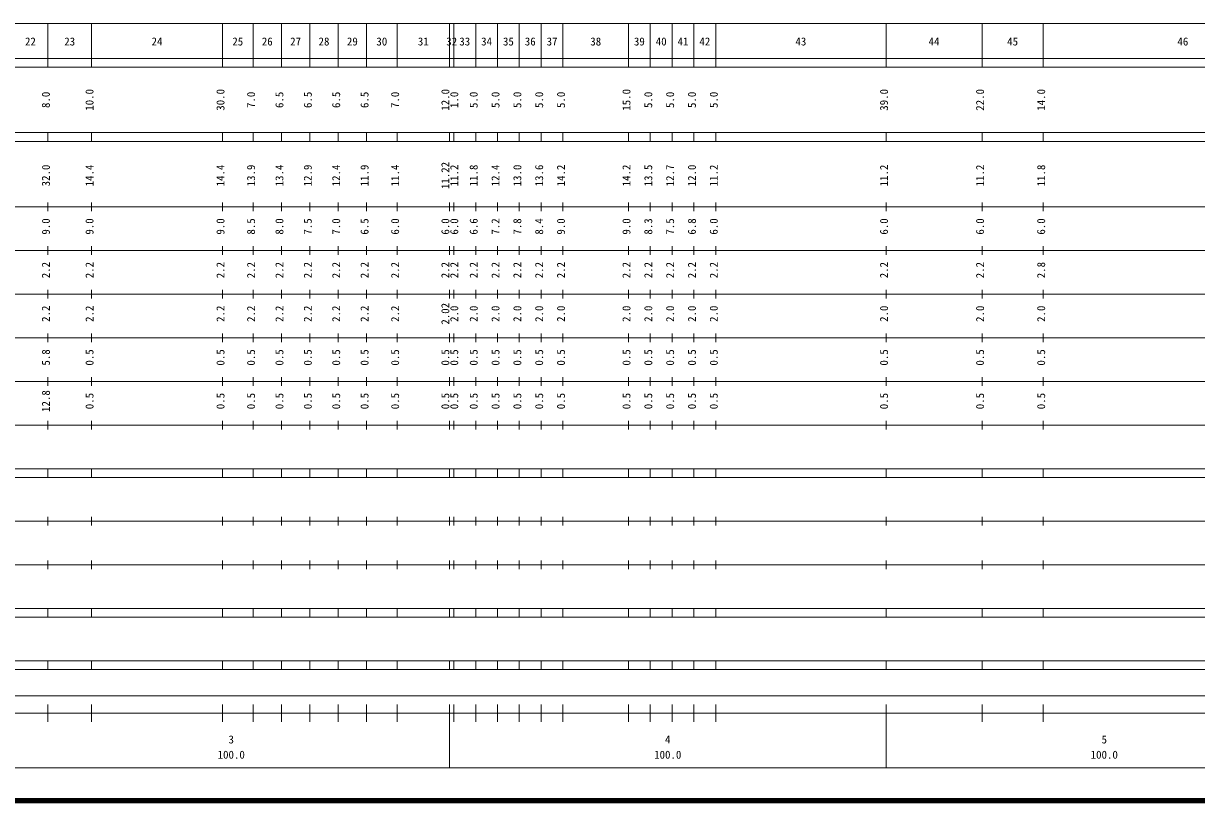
# Model space of a CAD drawing. Units: millimetres on the paper, enlarged 1000 times. Extents: x 40000 to 680000, y 20000 to 380000.
# Drawn here: x 270404 to 539138, y 20000 to 198000 of the extents above; entities that cross this region are included whole.
import ezdxf
from ezdxf.enums import TextEntityAlignment as Align

# ---------------------------------------------------------------- set-up
doc = ezdxf.new("R2010")
doc.units = ezdxf.units.MM
doc.header["$LTSCALE"] = 1000
doc.layers.add('M-TTL', color=2, linetype='Continuous', lineweight=140)
doc.layers.add('M-TTL-BAND', color=7, linetype='Continuous', lineweight=13)
doc.styles.add('ＭＳ ゴシック', font='')
doc.styles.get('ＭＳ ゴシック').set_extended_font_data('MS Gothic')

msp = doc.modelspace()

# ---------------------------------------------------------------- linework, layer by layer
at = {"layer": 'M-TTL'}
msp.add_line((40000, 20000), (680000, 20000), dxfattribs=at)
at = {"layer": 'M-TTL-BAND'}
for p, q in [((68000, 198000), (579000, 198000)), ((276000, 188000), (276000, 198000)), ((286000, 188000), (286000, 198000)), ((316000, 188000), (316000, 198000)), ((323000, 188000), (323000, 198000)), ((329500, 188000), (329500, 198000)), ((336000, 188000), (336000, 198000)), ((342500, 188000), (342500, 198000)), ((349000, 188000), (349000, 198000)), ((356000, 188000), (356000, 198000)), ((368000, 188000), (368000, 198000)), ((369000, 188000), (369000, 198000)), ((374000, 188000), (374000, 198000)), ((379000, 188000), (379000, 198000)), ((384000, 188000), (384000, 198000)), ((389000, 188000), (389000, 198000)), ((394000, 188000), (394000, 198000)), ((409000, 188000), (409000, 198000)), ((414000, 188000), (414000, 198000)), ((419000, 188000), (419000, 198000)), ((424000, 188000), (424000, 198000)), ((429000, 188000), (429000, 198000)), ((468000, 188000), (468000, 198000)), ((490000, 188000), (490000, 198000)), ((504000, 188000), (504000, 198000)), ((40000, 190000), (579000, 190000)), ((40000, 188000), (579000, 188000)), ((40000, 173000), (579000, 173000)), ((276000, 171000), (276000, 173000)), ((286000, 171000), (286000, 173000)), ((316000, 171000), (316000, 173000)), ((323000, 171000), (323000, 173000)), ((329500, 171000), (329500, 173000)), ((336000, 171000), (336000, 173000)), ((342500, 171000), (342500, 173000)), ((349000, 171000), (349000, 173000)), ((356000, 171000), (356000, 173000)), ((368000, 171000), (368000, 173000)), ((369000, 171000), (369000, 173000)), ((374000, 171000), (374000, 173000)), ((379000, 171000), (379000, 173000)), ((384000, 171000), (384000, 173000)), ((389000, 171000), (389000, 173000)), ((394000, 171000), (394000, 173000)), ((409000, 171000), (409000, 173000)), ((414000, 171000), (414000, 173000)), ((419000, 171000), (419000, 173000)), ((424000, 171000), (424000, 173000)), ((429000, 171000), (429000, 173000)), ((468000, 171000), (468000, 173000)), ((490000, 171000), (490000, 173000)), ((504000, 171000), (504000, 173000)), ((40000, 171000), (579000, 171000)), ((40000, 156000), (579000, 156000)), ((276000, 155000), (276000, 157000)), ((286000, 155000), (286000, 157000)), ((316000, 155000), (316000, 157000)), ((323000, 155000), (323000, 157000)), ((329500, 155000), (329500, 157000)), ((336000, 155000), (336000, 157000)), ((342500, 155000), (342500, 157000)), ((349000, 155000), (349000, 157000)), ((356000, 155000), (356000, 157000)), ((368000, 155000), (368000, 157000)), ((369000, 155000), (369000, 157000)), ((374000, 155000), (374000, 157000)), ((379000, 155000), (379000, 157000)), ((384000, 155000), (384000, 157000)), ((389000, 155000), (389000, 157000)), ((394000, 155000), (394000, 157000)), ((409000, 155000), (409000, 157000)), ((414000, 155000), (414000, 157000)), ((419000, 155000), (419000, 157000)), ((424000, 155000), (424000, 157000)), ((429000, 155000), (429000, 157000)), ((468000, 155000), (468000, 157000)), ((490000, 155000), (490000, 157000)), ((504000, 155000), (504000, 157000)), ((46000, 146000), (579000, 146000)), ((276000, 145000), (276000, 147000)), ((286000, 145000), (286000, 147000)), ((316000, 145000), (316000, 147000)), ((323000, 145000), (323000, 147000)), ((329500, 145000), (329500, 147000)), ((336000, 145000), (336000, 147000)), ((342500, 145000), (342500, 147000)), ((349000, 145000), (349000, 147000)), ((356000, 145000), (356000, 147000)), ((368000, 145000), (368000, 147000)), ((369000, 145000), (369000, 147000)), ((374000, 145000), (374000, 147000)), ((379000, 145000), (379000, 147000)), ((384000, 145000), (384000, 147000)), ((389000, 145000), (389000, 147000)), ((394000, 145000), (394000, 147000)), ((409000, 145000), (409000, 147000)), ((414000, 145000), (414000, 147000)), ((419000, 145000), (419000, 147000)), ((424000, 145000), (424000, 147000)), ((429000, 145000), (429000, 147000)), ((468000, 145000), (468000, 147000)), ((490000, 145000), (490000, 147000)), ((504000, 145000), (504000, 147000)), ((52000, 136000), (579000, 136000)), ((276000, 135000), (276000, 137000)), ((286000, 135000), (286000, 137000)), ((316000, 135000), (316000, 137000)), ((323000, 135000), (323000, 137000)), ((329500, 135000), (329500, 137000)), ((336000, 135000), (336000, 137000)), ((342500, 135000), (342500, 137000)), ((349000, 135000), (349000, 137000)), ((356000, 135000), (356000, 137000)), ((368000, 135000), (368000, 137000)), ((369000, 135000), (369000, 137000)), ((374000, 135000), (374000, 137000)), ((379000, 135000), (379000, 137000)), ((384000, 135000), (384000, 137000)), ((389000, 135000), (389000, 137000)), ((394000, 135000), (394000, 137000)), ((409000, 135000), (409000, 137000)), ((414000, 135000), (414000, 137000)), ((419000, 135000), (419000, 137000)), ((424000, 135000), (424000, 137000)), ((429000, 135000), (429000, 137000)), ((468000, 135000), (468000, 137000)), ((490000, 135000), (490000, 137000)), ((504000, 135000), (504000, 137000)), ((276000, 125000), (276000, 127000)), ((286000, 125000), (286000, 127000)), ((316000, 125000), (316000, 127000)), ((323000, 125000), (323000, 127000)), ((329500, 125000), (329500, 127000)), ((336000, 125000), (336000, 127000)), ((342500, 125000), (342500, 127000)), ((349000, 125000), (349000, 127000)), ((356000, 125000), (356000, 127000)), ((368000, 125000), (368000, 127000)), ((369000, 125000), (369000, 127000)), ((374000, 125000), (374000, 127000)), ((379000, 125000), (379000, 127000)), ((384000, 125000), (384000, 127000)), ((389000, 125000), (389000, 127000)), ((394000, 125000), (394000, 127000)), ((409000, 125000), (409000, 127000)), ((414000, 125000), (414000, 127000)), ((419000, 125000), (419000, 127000)), ((424000, 125000), (424000, 127000)), ((429000, 125000), (429000, 127000)), ((468000, 125000), (468000, 127000)), ((490000, 125000), (490000, 127000)), ((504000, 125000), (504000, 127000)), ((46000, 126000), (579000, 126000)), ((52000, 116000), (579000, 116000)), ((276000, 115000), (276000, 117000)), ((286000, 115000), (286000, 117000)), ((316000, 115000), (316000, 117000)), ((323000, 115000), (323000, 117000)), ((329500, 115000), (329500, 117000)), ((336000, 115000), (336000, 117000)), ((342500, 115000), (342500, 117000)), ((349000, 115000), (349000, 117000)), ((356000, 115000), (356000, 117000)), ((368000, 115000), (368000, 117000)), ((369000, 115000), (369000, 117000)), ((374000, 115000), (374000, 117000)), ((379000, 115000), (379000, 117000)), ((384000, 115000), (384000, 117000)), ((389000, 115000), (389000, 117000)), ((394000, 115000), (394000, 117000)), ((409000, 115000), (409000, 117000)), ((414000, 115000), (414000, 117000)), ((419000, 115000), (419000, 117000)), ((424000, 115000), (424000, 117000)), ((429000, 115000), (429000, 117000)), ((468000, 115000), (468000, 117000)), ((490000, 115000), (490000, 117000)), ((504000, 115000), (504000, 117000)), ((46000, 106000), (579000, 106000)), ((276000, 105000), (276000, 107000)), ((286000, 105000), (286000, 107000)), ((316000, 105000), (316000, 107000)), ((323000, 105000), (323000, 107000)), ((329500, 105000), (329500, 107000)), ((336000, 105000), (336000, 107000)), ((342500, 105000), (342500, 107000)), ((349000, 105000), (349000, 107000)), ((356000, 105000), (356000, 107000)), ((368000, 105000), (368000, 107000)), ((369000, 105000), (369000, 107000)), ((374000, 105000), (374000, 107000)), ((379000, 105000), (379000, 107000)), ((384000, 105000), (384000, 107000)), ((389000, 105000), (389000, 107000)), ((394000, 105000), (394000, 107000)), ((409000, 105000), (409000, 107000)), ((414000, 105000), (414000, 107000)), ((419000, 105000), (419000, 107000)), ((424000, 105000), (424000, 107000)), ((429000, 105000), (429000, 107000)), ((468000, 105000), (468000, 107000)), ((490000, 105000), (490000, 107000)), ((504000, 105000), (504000, 107000)), ((40000, 96000), (579000, 96000)), ((276000, 94000), (276000, 96000)), ((286000, 94000), (286000, 96000)), ((316000, 94000), (316000, 96000)), ((323000, 94000), (323000, 96000)), ((329500, 94000), (329500, 96000)), ((336000, 94000), (336000, 96000)), ((342500, 94000), (342500, 96000)), ((349000, 94000), (349000, 96000)), ((356000, 94000), (356000, 96000)), ((368000, 94000), (368000, 96000)), ((369000, 94000), (369000, 96000)), ((374000, 94000), (374000, 96000)), ((379000, 94000), (379000, 96000)), ((384000, 94000), (384000, 96000)), ((389000, 94000), (389000, 96000)), ((394000, 94000), (394000, 96000)), ((409000, 94000), (409000, 96000)), ((414000, 94000), (414000, 96000)), ((419000, 94000), (419000, 96000)), ((424000, 94000), (424000, 96000)), ((429000, 94000), (429000, 96000)), ((468000, 94000), (468000, 96000)), ((490000, 94000), (490000, 96000)), ((504000, 94000), (504000, 96000)), ((40000, 94000), (579000, 94000)), ((49000, 84000), (579000, 84000)), ((276000, 83000), (276000, 85000)), ((286000, 83000), (286000, 85000)), ((316000, 83000), (316000, 85000)), ((323000, 83000), (323000, 85000)), ((329500, 83000), (329500, 85000)), ((336000, 83000), (336000, 85000)), ((342500, 83000), (342500, 85000)), ((349000, 83000), (349000, 85000)), ((356000, 83000), (356000, 85000)), ((368000, 83000), (368000, 85000)), ((369000, 83000), (369000, 85000)), ((374000, 83000), (374000, 85000)), ((379000, 83000), (379000, 85000)), ((384000, 83000), (384000, 85000)), ((389000, 83000), (389000, 85000)), ((394000, 83000), (394000, 85000)), ((409000, 83000), (409000, 85000)), ((414000, 83000), (414000, 85000)), ((419000, 83000), (419000, 85000)), ((424000, 83000), (424000, 85000)), ((429000, 83000), (429000, 85000)), ((468000, 83000), (468000, 85000)), ((490000, 83000), (490000, 85000)), ((504000, 83000), (504000, 85000)), ((40000, 74000), (579000, 74000)), ((276000, 73000), (276000, 75000)), ((286000, 73000), (286000, 75000)), ((316000, 73000), (316000, 75000)), ((323000, 73000), (323000, 75000)), ((329500, 73000), (329500, 75000)), ((336000, 73000), (336000, 75000)), ((342500, 73000), (342500, 75000)), ((349000, 73000), (349000, 75000)), ((356000, 73000), (356000, 75000)), ((368000, 73000), (368000, 75000)), ((369000, 73000), (369000, 75000)), ((374000, 73000), (374000, 75000)), ((379000, 73000), (379000, 75000)), ((384000, 73000), (384000, 75000)), ((389000, 73000), (389000, 75000)), ((394000, 73000), (394000, 75000)), ((409000, 73000), (409000, 75000)), ((414000, 73000), (414000, 75000)), ((419000, 73000), (419000, 75000)), ((424000, 73000), (424000, 75000)), ((429000, 73000), (429000, 75000)), ((468000, 73000), (468000, 75000)), ((490000, 73000), (490000, 75000)), ((504000, 73000), (504000, 75000)), ((40000, 64000), (579000, 64000)), ((40000, 62000), (579000, 62000)), ((276000, 62000), (276000, 64000)), ((286000, 62000), (286000, 64000)), ((316000, 62000), (316000, 64000)), ((323000, 62000), (323000, 64000)), ((329500, 62000), (329500, 64000)), ((336000, 62000), (336000, 64000)), ((342500, 62000), (342500, 64000)), ((349000, 62000), (349000, 64000)), ((356000, 62000), (356000, 64000)), ((368000, 62000), (368000, 64000)), ((369000, 62000), (369000, 64000)), ((374000, 62000), (374000, 64000)), ((379000, 62000), (379000, 64000)), ((384000, 62000), (384000, 64000)), ((389000, 62000), (389000, 64000)), ((394000, 62000), (394000, 64000)), ((409000, 62000), (409000, 64000)), ((414000, 62000), (414000, 64000)), ((419000, 62000), (419000, 64000)), ((424000, 62000), (424000, 64000)), ((429000, 62000), (429000, 64000)), ((468000, 62000), (468000, 64000)), ((490000, 62000), (490000, 64000)), ((504000, 62000), (504000, 64000)), ((40000, 52000), (579000, 52000)), ((276000, 50000), (276000, 52000)), ((286000, 50000), (286000, 52000)), ((316000, 50000), (316000, 52000)), ((323000, 50000), (323000, 52000)), ((329500, 50000), (329500, 52000)), ((336000, 50000), (336000, 52000)), ((342500, 50000), (342500, 52000)), ((349000, 50000), (349000, 52000)), ((356000, 50000), (356000, 52000)), ((368000, 50000), (368000, 52000)), ((369000, 50000), (369000, 52000)), ((374000, 50000), (374000, 52000)), ((379000, 50000), (379000, 52000)), ((384000, 50000), (384000, 52000)), ((389000, 50000), (389000, 52000)), ((394000, 50000), (394000, 52000)), ((409000, 50000), (409000, 52000)), ((414000, 50000), (414000, 52000)), ((419000, 50000), (419000, 52000)), ((424000, 50000), (424000, 52000)), ((429000, 50000), (429000, 52000)), ((468000, 50000), (468000, 52000)), ((490000, 50000), (490000, 52000)), ((504000, 50000), (504000, 52000)), ((40000, 50000), (579000, 50000)), ((71000, 44000), (565000, 44000)), ((276000, 38000), (276000, 42000)), ((286000, 38000), (286000, 42000)), ((316000, 38000), (316000, 42000)), ((323000, 38000), (323000, 42000)), ((329500, 38000), (329500, 42000)), ((336000, 38000), (336000, 42000)), ((342500, 38000), (342500, 42000)), ((349000, 38000), (349000, 42000)), ((356000, 38000), (356000, 42000)), ((368000, 27500), (368000, 42000)), ((369000, 38000), (369000, 42000)), ((374000, 38000), (374000, 42000)), ((379000, 38000), (379000, 42000)), ((384000, 38000), (384000, 42000)), ((389000, 38000), (389000, 42000)), ((394000, 38000), (394000, 42000)), ((409000, 38000), (409000, 42000)), ((414000, 38000), (414000, 42000)), ((419000, 38000), (419000, 42000)), ((424000, 38000), (424000, 42000)), ((429000, 38000), (429000, 42000)), ((468000, 27500), (468000, 42000)), ((490000, 38000), (490000, 42000)), ((504000, 38000), (504000, 42000)), ((40000, 40000), (579000, 40000)), ((68000, 27500), (579000, 27500))]:
    msp.add_line(p, q, dxfattribs=at)

# ---------------------------------------------------------------- texts
at = {"layer": 'M-TTL-BAND', "style": 'ＭＳ ゴシック'}
for s, p in [('22', (272000, 192405)), ('23', (281000, 192405)), ('24', (301000, 192405)), ('25', (319500, 192405)), ('26', (326250, 192405)), ('27', (332750, 192405)), ('28', (339250, 192405)), ('29', (345750, 192405)), ('30', (352500, 192405)), ('31', (362000, 192405)), ('32', (368500, 192405)), ('33', (371500, 192405)), ('34', (376500, 192405)), ('35', (381500, 192405)), ('36', (386500, 192405)), ('37', (391500, 192405)), ('38', (401500, 192405)), ('39', (411500, 192405)), ('40', (416500, 192405)), ('41', (421500, 192405)), ('42', (426500, 192405)), ('43', (448500, 192405)), ('44', (479000, 192405)), ('45', (497000, 192405)), ('46', (536000, 192405)), ('3', (318000, 32523)), ('4', (418000, 32523)), ('5', (518000, 32523)), ('100.0', (318000, 29033)), ('100.0', (418000, 29033)), ('100.0', (518000, 29033))]:
    msp.add_text(s, height=1833, dxfattribs=at).set_placement(p, align=Align.BOTTOM_CENTER)
for s, p in [('10.0', (287000, 180500)), ('30.0', (317000, 180500)), ('12.0', (368506, 180500)), ('15.0', (410000, 180500)), ('39.0', (469000, 180500)), ('22.0', (491000, 180500)), ('14.0', (505000, 180500)), ('8.0', (277000, 180500)), ('7.0', (324000, 180500)), ('6.5', (330500, 180500)), ('6.5', (337000, 180500)), ('6.5', (343500, 180500)), ('6.5', (350000, 180500)), ('7.0', (357000, 180500)), ('1.0', (370548, 180500)), ('5.0', (375000, 180500)), ('5.0', (380000, 180500)), ('5.0', (385000, 180500)), ('5.0', (390000, 180500)), ('5.0', (395000, 180500)), ('5.0', (415000, 180500)), ('5.0', (420000, 180500)), ('5.0', (425000, 180500)), ('5.0', (430000, 180500)), ('32.0', (277000, 163174)), ('14.4', (287000, 163174)), ('14.4', (317000, 163174)), ('13.9', (324000, 163174)), ('13.4', (330500, 163174)), ('12.9', (337000, 163174)), ('12.4', (343500, 163174)), ('11.9', (350000, 163174)), ('11.4', (357000, 163174)), ('11.22', (368506, 163174)), ('11.2', (370548, 163174)), ('11.8', (375000, 163174)), ('12.4', (380000, 163174)), ('13.0', (385000, 163174)), ('13.6', (390000, 163174)), ('14.2', (395000, 163174)), ('14.2', (410000, 163174)), ('13.5', (415000, 163174)), ('12.7', (420000, 163174)), ('12.0', (425000, 163174)), ('11.2', (430000, 163174)), ('11.2', (469000, 163174)), ('11.2', (491000, 163174)), ('11.8', (505000, 163174)), ('9.0', (277000, 151500)), ('9.0', (287000, 151500)), ('9.0', (317000, 151500)), ('8.5', (324000, 151500)), ('8.0', (330500, 151500)), ('7.5', (337000, 151500)), ('7.0', (343500, 151500)), ('6.5', (350000, 151500)), ('6.0', (357000, 151500)), ('6.0', (368506, 151500)), ('6.0', (370548, 151500)), ('6.6', (375000, 151500)), ('7.2', (380000, 151500)), ('7.8', (385000, 151500)), ('8.4', (390000, 151500)), ('9.0', (395000, 151500)), ('9.0', (410000, 151500)), ('8.3', (415000, 151500)), ('7.5', (420000, 151500)), ('6.8', (425000, 151500)), ('6.0', (430000, 151500)), ('6.0', (469000, 151500)), ('6.0', (491000, 151500)), ('6.0', (505000, 151500)), ('2.2', (277000, 141500)), ('2.2', (287000, 141500)), ('2.2', (317000, 141500)), ('2.2', (324000, 141500)), ('2.2', (330500, 141500)), ('2.2', (337000, 141500)), ('2.2', (343500, 141500)), ('2.2', (350000, 141500)), ('2.2', (357000, 141500)), ('2.2', (368506, 141500)), ('2.2', (370548, 141500)), ('2.2', (375000, 141500)), ('2.2', (380000, 141500)), ('2.2', (385000, 141500)), ('2.2', (390000, 141500)), ('2.2', (395000, 141500)), ('2.2', (410000, 141500)), ('2.2', (415000, 141500)), ('2.2', (420000, 141500)), ('2.2', (425000, 141500)), ('2.2', (430000, 141500)), ('2.2', (469000, 141500)), ('2.2', (491000, 141500)), ('2.8', (505000, 141500)), ('2.2', (277000, 131500)), ('2.2', (287000, 131500)), ('2.2', (317000, 131500)), ('2.2', (324000, 131500)), ('2.2', (330500, 131500)), ('2.2', (337000, 131500)), ('2.2', (343500, 131500)), ('2.2', (350000, 131500)), ('2.2', (357000, 131500)), ('2.02', (368506, 131500)), ('2.0', (370548, 131500)), ('2.0', (375000, 131500)), ('2.0', (380000, 131500)), ('2.0', (385000, 131500)), ('2.0', (390000, 131500)), ('2.0', (395000, 131500)), ('2.0', (410000, 131500)), ('2.0', (415000, 131500)), ('2.0', (420000, 131500)), ('2.0', (425000, 131500)), ('2.0', (430000, 131500)), ('2.0', (469000, 131500)), ('2.0', (491000, 131500)), ('2.0', (505000, 131500)), ('5.8', (277000, 121500)), ('0.5', (287000, 121500)), ('0.5', (317000, 121500)), ('0.5', (324000, 121500)), ('0.5', (330500, 121500)), ('0.5', (337000, 121500)), ('0.5', (343500, 121500)), ('0.5', (350000, 121500)), ('0.5', (357000, 121500)), ('0.5', (368506, 121500)), ('0.5', (370548, 121500)), ('0.5', (375000, 121500)), ('0.5', (380000, 121500)), ('0.5', (385000, 121500)), ('0.5', (390000, 121500)), ('0.5', (395000, 121500)), ('0.5', (410000, 121500)), ('0.5', (415000, 121500)), ('0.5', (420000, 121500)), ('0.5', (425000, 121500)), ('0.5', (430000, 121500)), ('0.5', (469000, 121500)), ('0.5', (491000, 121500)), ('0.5', (505000, 121500)), ('12.8', (277000, 111500)), ('0.5', (287000, 111500)), ('0.5', (317000, 111500)), ('0.5', (324000, 111500)), ('0.5', (330500, 111500)), ('0.5', (337000, 111500)), ('0.5', (343500, 111500)), ('0.5', (350000, 111500)), ('0.5', (357000, 111500)), ('0.5', (368506, 111500)), ('0.5', (370548, 111500)), ('0.5', (375000, 111500)), ('0.5', (380000, 111500)), ('0.5', (385000, 111500)), ('0.5', (390000, 111500)), ('0.5', (395000, 111500)), ('0.5', (410000, 111500)), ('0.5', (415000, 111500)), ('0.5', (420000, 111500)), ('0.5', (425000, 111500)), ('0.5', (430000, 111500)), ('0.5', (469000, 111500)), ('0.5', (491000, 111500)), ('0.5', (505000, 111500))]:
    msp.add_text(s, height=1833, rotation=90, dxfattribs=at).set_placement(p, align=Align.BOTTOM_CENTER)

doc.saveas('drawing.dxf')
